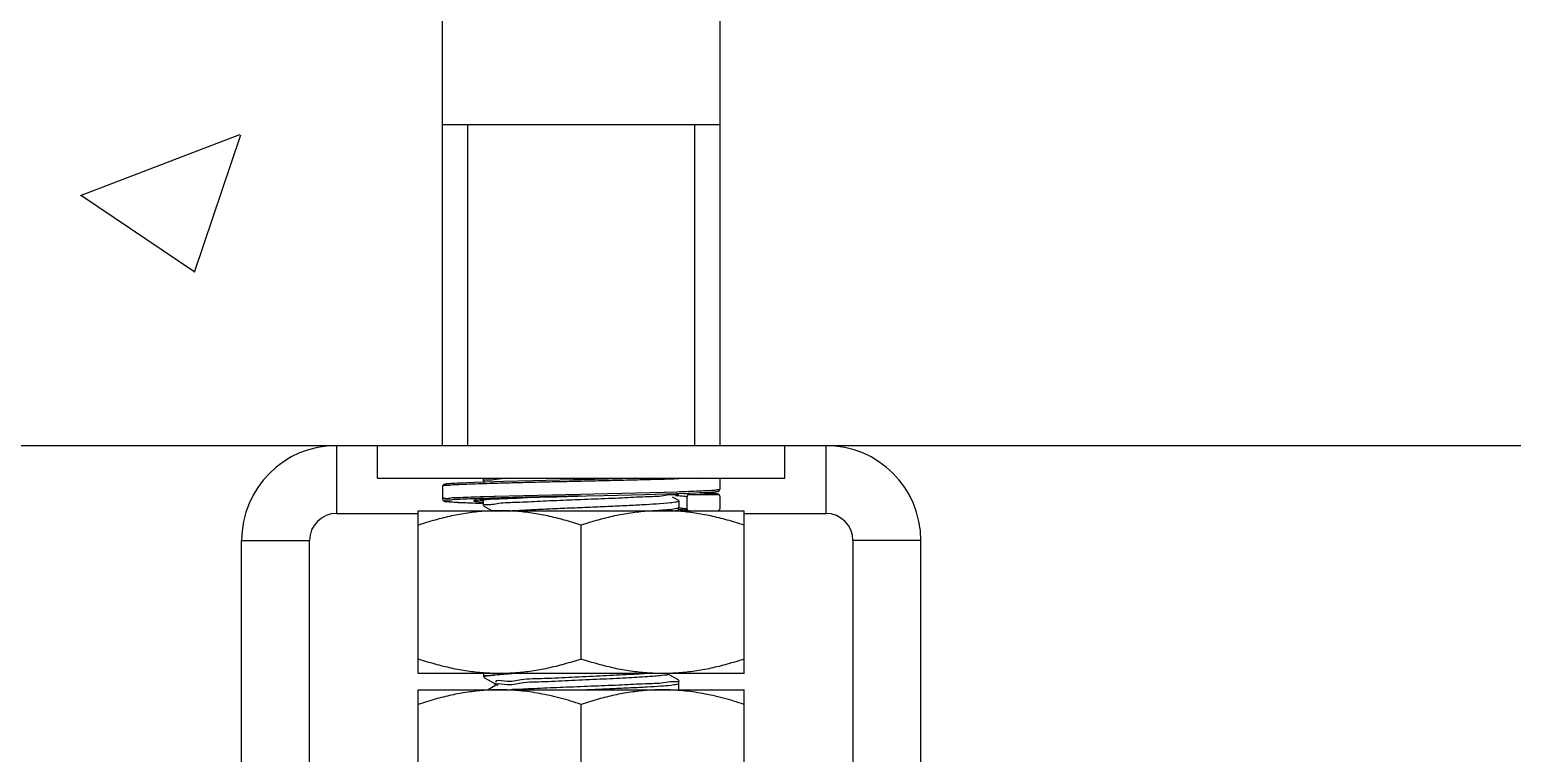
# Model space of a CAD drawing. Header units: millimetres. Extents: x -633009578 to 5705885, y -633235091 to 2571734.
# Drawn here: x 2463248 to 2464062, y 2004823 to 2005220 of the extents above; entities that cross this region are included whole.
import ezdxf

# ---------------------------------------------------------------- set-up
doc = ezdxf.new("R2010")
doc.units = ezdxf.units.MM
doc.header["$LTSCALE"] = 1000
doc.header["$MEASUREMENT"] = 0
doc.layers.get('0').update_dxf_attribs({"color": 9})
doc.layers.add('E-WIRE-系统', color=3, linetype='Continuous')

# ---------------------------------------------------------------- blocks, each defined once
blk = doc.blocks.new('G$CF4FACE3C')
at = {"layer": 'E-WIRE-系统'}
for p, q in [((-1491.876402565045, 7702.169210571563), (-1491.876402565045, 8393.249420800363)), ((-1354.324620997068, 8393.249420800363), (-1354.324620997068, 7702.169210571563)), ((-1354.324620997068, 7861.382532073301), (-1491.876402565045, 7861.382532073301)), ((-1479.571249442175, 7861.382532073301), (-1479.571249442175, 7702.169210571563)), ((-1366.629774124129, 7702.169210571563), (-1366.629774124129, 7861.382532073301)), ((-1544.479701723671, 7702.169210571563), (-1544.479701723671, 7668.447229519836)), ((-1544.479701723671, 7702.169210571563), (-1504.013324470958, 7702.169210571563)), ((-1524.241527641425, 7685.98664801789), (-1524.241527641425, 7702.169210571563)), ((-1524.241527641425, 7702.169210571563), (-1321.959495913936, 7702.169210571563)), ((-1491.876402565045, 7702.169210571563), (-1354.324620997068, 7702.169210571563)), ((-1342.147815426812, 7702.169210571563), (-1301.681438168278, 7702.169210571563)), ((-1321.959495913936, 7685.98664801789), (-1321.959495913936, 7702.169210571563)), ((-1301.681438168278, 7702.169210571563), (-1301.681438168278, 7668.447229519836)), ((-1524.241527641425, 7685.98664801789), (-1321.959495913936, 7685.98664801789)), ((-1485.905075387331, 7683.35751207883), (-1487.166324157733, 7683.277889225516)), ((-1484.428884386085, 7683.439724266296), (-1485.905075387331, 7683.35751207883)), ((-1482.724812208442, 7683.52454137418), (-1484.428884386085, 7683.439724266296)), ((-1479.716599367326, 7683.656619468122), (-1482.724812208442, 7683.52454137418)), ((-1476.139102058019, 7683.794406758971), (-1479.716599367326, 7683.656619468122)), ((-1470.44867014396, 7683.986738786218), (-1476.139102058019, 7683.794406758971)), ((-1471.648199393414, 7684.515891865944), (-1471.648199393414, 7685.98664801789)), ((-1471.533271975582, 7684.382951469277), (-1470.827597305411, 7683.974546802812)), ((-1461.837511544814, 7684.240485517192), (-1470.44867014396, 7683.986738786218)), ((-1466.41696017608, 7685.225511312718), (-1464.004195975838, 7685.614620141103)), ((-1447.121645658743, 7684.619334049406), (-1461.837511544814, 7684.240485517192)), ((-1423.100511776283, 7685.177519947989), (-1424.435176996049, 7685.14717250329)), ((-1389.200210796203, 7685.984603120363), (-1423.100511888741, 7685.177523934515)), ((-1417.440661702072, 7685.340370766236), (-1423.100511861499, 7685.177522449056)), ((-1396.239472207846, 7685.985234886059), (-1417.440661702072, 7685.340370766236)), ((-1403.290855008876, 7685.760230506537), (-1413.566092809429, 7685.452812801697)), ((-1396.203730032546, 7685.98664801789), (-1403.290855008876, 7685.760230506537)), ((-1374.59205547045, 7685.579156059539), (-1377.04417919158, 7685.502059294027)), ((-1363.643336761743, 7685.988505909103), (-1374.59205547045, 7685.579156059539)), ((-1354.324620997068, 7685.98664801789), (-1354.324620997068, 7680.322960247169)), ((-1491.876402565045, 7681.94079831976), (-1491.876402565045, 7675.468191535561)), ((-1471.656097251456, 7676.682340237894), (-1473.182197571965, 7676.635100182029)), ((-1471.607092693681, 7683.156985890004), (-1472.559653428383, 7683.127975322655)), ((-1471.537260041339, 7676.686030752608), (-1471.656097251456, 7676.682340237894)), ((-1471.4962891459, 7683.160371936043), (-1471.607092693681, 7683.156985890004)), ((-1466.241946502822, 7676.847771097906), (-1471.537260041339, 7676.686030752608)), ((-1465.965478945756, 7676.855874235393), (-1466.241946502822, 7676.847771097906)), ((-1465.831693576416, 7676.859777462436), (-1465.965478945756, 7676.855874235393)), ((-1381.991957424209, 7678.88558731426), (-1465.831693576416, 7676.859777462436)), ((-1459.751902200282, 7675.917020932655), (-1455.035383989569, 7676.095486734877)), ((-1455.035383989569, 7676.095486734877), (-1449.682919054292, 7676.280966929276)), ((-1449.682919054292, 7676.280966929276), (-1443.730430844473, 7676.473262982443)), ((-1443.730430844473, 7676.473262982443), (-1434.968194566201, 7676.739912135177)), ((-1423.100511776283, 7677.086237341166), (-1424.789397397079, 7677.047834986937)), ((-1423.100511776283, 7677.086238670629), (-1424.789182854118, 7677.037364991498)), ((-1411.875408419641, 7677.342626210186), (-1391.474314265884, 7677.834107991657)), ((-1391.474314265884, 7677.834107991657), (-1375.818393809954, 7678.274928685627)), ((-1382.166279505473, 7677.350961328601), (-1379.534586760914, 7677.768762846361)), ((-1381.565758899087, 7678.89751729765), (-1381.991957424209, 7678.88558731426)), ((-1375.702040442498, 7679.070555653889), (-1381.565758899087, 7678.89751729765)), ((-1374.683474081568, 7674.809964151937), (-1377.70220833947, 7676.557918670936)), ((-1375.818393809954, 7678.274928685627), (-1369.919891803991, 7678.474520962103)), ((-1370.507183530834, 7670.613552314579), (-1370.507183530834, 7676.681174167083)), ((-1369.919891803991, 7678.474520962103), (-1366.300678637344, 7678.614707354573)), ((-1369.293502622982, 7677.895366752637), (-1355.133751625428, 7677.895366752637)), ((-1366.300678637344, 7678.614707354573), (-1363.31504577701, 7678.746870917268)), ((-1363.080694836332, 7678.65086570417), (-1364.228197518503, 7678.704403214273)), ((-1363.31504577701, 7678.746870917268), (-1361.64773713355, 7678.830604415154)), ((-1361.467663810588, 7678.568768977304), (-1363.080694836332, 7678.65086570417)), ((-1361.64773713355, 7678.830604415154), (-1360.217179432511, 7678.910926163546)), ((-1360.082696268568, 7678.489990048227), (-1361.467663810588, 7678.568768977304)), ((-1360.217179432511, 7678.910926163546), (-1359.004187173676, 7678.987942246953)), ((-1354.324620997068, 7677.086029558093), (-1354.324999378994, 7677.103036418092)), ((-1354.324620997068, 7677.086029558093), (-1354.324620997068, 7670.613422722206)), ((-1504.013324554544, 7669.804085497628), (-1342.187699012225, 7669.804085497628)), ((-1504.013324470958, 7588.891272792476), (-1504.013324470958, 7669.804085538606)), ((-1485.710755615728, 7674.040072626667), (-1484.182827107608, 7673.956435645814)), ((-1484.182827107608, 7673.956435645814), (-1482.419319086941, 7673.870130667579)), ((-1482.419319086941, 7673.870130667579), (-1480.408617446199, 7673.781175243319)), ((-1480.408617446199, 7673.781175243319), (-1476.908490594942, 7673.642856538179)), ((-1476.908490594942, 7673.642856538179), (-1471.648199393414, 7673.460856803576)), ((-1471.75588972657, 7675.851960675092), (-1472.593012157129, 7675.825762537192)), ((-1472.238480210304, 7675.27872644749), (-1471.565641301218, 7675.32699737337)), ((-1471.630564768799, 7675.855893133441), (-1471.75588972657, 7675.851960675092)), ((-1469.558386098593, 7675.455744955572), (-1471.651749768294, 7675.365958762937)), ((-1471.648199393414, 7672.378969960962), (-1471.648199393414, 7675.321074491716)), ((-1471.511681714095, 7675.859625220415), (-1471.630564768799, 7675.855893133441)), ((-1471.565641301218, 7675.32699737337), (-1470.03208538075, 7675.426337043173)), ((-1471.533271975582, 7672.246029564412), (-1467.31494523026, 7669.804085497628)), ((-1470.03208538075, 7675.426337043173), (-1468.236794487108, 7675.529315787717)), ((-1467.729715828784, 7675.540851001046), (-1469.558386098593, 7675.455744955572)), ((-1468.236794487108, 7675.529315787717), (-1466.168279666454, 7675.635838436545)), ((-1466.417056718841, 7673.088815434487), (-1464.007536106743, 7673.477451487444)), ((-1466.168279666454, 7675.635838436545), (-1463.817764291307, 7675.745808860986)), ((-1463.817764291307, 7675.745808860986), (-1459.751902200282, 7675.917020932655)), ((-1424.721699746326, 7675.347941790358), (-1423.345912242308, 7675.40343234723)), ((-1388.770828178851, 7669.804080630536), (-1382.734584817197, 7670.208563531865)), ((-1384.088745482033, 7673.34521070763), (-1380.153269666014, 7673.622771021095)), ((-1380.153269666014, 7673.622771021095), (-1378.862310395809, 7673.784052145318)), ((-1378.248296846403, 7670.613127598772), (-1375.562226833543, 7671.010961418855)), ((-1374.667701667175, 7670.489061158965), (-1375.68776351097, 7671.079420898343)), ((-1374.752318659332, 7671.251492081326), (-1374.685878319899, 7671.247539149597)), ((-1374.685878319899, 7671.247539149597), (-1374.568152486347, 7671.240361790638)), ((-1374.552824168233, 7674.658768247929), (-1374.683474081568, 7674.809964151937)), ((-1374.683474008692, 7671.271059828927), (-1374.552824168233, 7671.422255733632)), ((-1374.654082829598, 7670.473304358427), (-1373.895858004689, 7670.418975486537)), ((-1374.552824168233, 7674.658768247929), (-1374.552824168233, 7671.422255733632)), ((-1374.552824168233, 7669.804085497628), (-1374.552824168233, 7670.356149647734)), ((-1370.656539641554, 7670.087493221159), (-1370.456494120182, 7670.051939154393)), ((-1370.507183530834, 7670.613552314579), (-1370.506792121101, 7670.596104883123)), ((-1370.205561555456, 7669.983126840903), (-1369.988527950365, 7669.858057244448)), ((-1342.187699094182, 7588.891272792476), (-1342.187699094182, 7669.804085538606)), ((-1544.479701723671, 7668.447229519836), (-1504.013324470958, 7668.447229519836)), ((-1423.100511776283, 7596.118113742094), (-1423.100511776283, 7662.577244589454)), ((-1342.147815426812, 7668.447229519836), (-1301.681438168278, 7668.447229519836)), ((-1591.690475196345, 7342.308093280881), (-1591.690475196345, 7654.958437103895)), ((-1591.690475196345, 7654.958437103895), (-1557.968494149158, 7654.958437103895)), ((-1557.968494149158, 7434.888121965691), (-1557.968494149158, 7654.958437103895)), ((-1288.192645749776, 7654.958437103895), (-1288.192645749776, 7342.308093280881)), ((-1254.470664695371, 7654.958437103895), (-1288.192645749776, 7654.958437103895)), ((-1254.470664695371, 7342.308093280881), (-1254.470664695371, 7654.958437103895)), ((-1342.187699094182, 7588.891272792476), (-1504.013324470958, 7588.891272792476)), ((-1471.648199393414, 7588.891272792476), (-1471.648199393414, 7587.420516629354)), ((-1470.872967666481, 7587.977806504699), (-1469.697134619346, 7587.970007606084)), ((-1470.715369217331, 7587.677494603209), (-1467.952726714313, 7588.082058648462)), ((-1466.416822232539, 7588.129823307856), (-1463.999251561007, 7588.519610107993)), ((-1463.999251561007, 7588.519610107993), (-1463.540651254123, 7588.583837410551)), ((-1463.46643879055, 7588.486622726428), (-1457.427346960409, 7588.891285624588)), ((-1381.685015843483, 7588.079619387281), (-1383.020684989402, 7587.924983223551)), ((-1374.667701667175, 7585.530607826193), (-1380.288402367383, 7588.784421475255)), ((-1504.013324470958, 7176.235928070731), (-1504.013324470958, 7580.799991558888)), ((-1504.013324470958, 7580.799991527456), (-1342.187699094182, 7580.799991527456)), ((-1471.648199393414, 7587.272930525127), (-1471.643166904338, 7587.329505046597)), ((-1471.517549597891, 7587.121734620654), (-1466.12590284436, 7583.999422267894)), ((-1465.912621237803, 7582.715960566769), (-1469.222113943426, 7580.799991527456)), ((-1466.042395315832, 7584.184004125535), (-1466.042395315832, 7582.565747878049)), ((-1465.981180042028, 7583.915570375975), (-1464.488505895715, 7583.050719860359)), ((-1465.560992723797, 7582.855258124997), (-1465.550723354798, 7582.773915502825)), ((-1379.783541851444, 7584.68796328071), (-1382.191602666862, 7584.299354072777)), ((-1376.049516848288, 7584.833783010836), (-1376.488651965046, 7584.850369728985)), ((-1375.589411276393, 7583.609871069319), (-1375.495347463991, 7583.616199303768)), ((-1374.667751632165, 7581.219115290907), (-1374.552824168233, 7581.352055676864)), ((-1374.552824168233, 7580.799905516324), (-1374.552824168233, 7585.397696326138)), ((-1342.187699094182, 7176.235928070731), (-1342.187699094182, 7580.799991558888)), ((-1423.100511776283, 7183.462769008591), (-1423.100511776283, 7573.573150620447))]:
    blk.add_line(p, q, dxfattribs=at)
at = {"layer": 'E-WIRE-系统', "color": 4}
for p, q in [((-1671.638131749351, 7826.367399632698), (-1592.593559113564, 7856.709768232307)), ((-1614.976450185757, 7788.234880775446), (-1592.086330705322, 7856.453879073146)), ((-1671.089548710501, 7826.359639978386), (-1614.935054671019, 7788.482955487794)), ((-2746.872398437234, 7702.169210571563), (6767.623087625951, 7702.169210571563))]:
    blk.add_line(p, q, dxfattribs=at)
at = {"layer": 'E-WIRE-系统'}
for points in [[(-1424.435176996049, 7685.14717250329), (-1427.125542946626, 7685.085952289868), (-1447.121645658743, 7684.619334049406)], [(-1413.566092809429, 7685.452812801697), (-1422.540708876215, 7685.193595848163), (-1423.100511736237, 7685.177518032142)], [(-1487.166324157733, 7683.277889225516), (-1487.720625961432, 7683.239034766564), (-1488.22653481341, 7683.200803740998), (-1488.686003160663, 7683.163177144364), (-1489.101037420332, 7683.126125753741), (-1489.47370237927, 7683.089605758083), (-1489.806068101432, 7683.053559176973), (-1490.100387771847, 7683.017892315635), (-1490.359268877655, 7682.982434712467), (-1490.585756995715, 7682.946872921544), (-1490.783917006804, 7682.91054480162), (-1490.958674030378, 7682.872204949963), (-1491.11665698071, 7682.829286053893), (-1491.269783232827, 7682.775118810241), (-1491.439822925488, 7682.690107346862), (-1491.657174563967, 7682.510605965392), (-1491.859617242822, 7682.107993794722), (-1491.876322185155, 7681.940032954211)], [(-1434.968194566201, 7676.739912135177), (-1425.460692441557, 7677.017918567988), (-1424.789159306092, 7677.037365515367)], [(-1423.100511776283, 7677.086238670629), (-1420.459378567524, 7677.1463034068), (-1411.875408419641, 7677.342626210186)], [(-1355.470699036494, 7678.066217440995), (-1355.670756893698, 7678.101321268012), (-1355.896103286883, 7678.13551230391), (-1356.14945833385, 7678.169341831119), (-1356.433407933451, 7678.203163508209), (-1356.750201221555, 7678.237185883103), (-1357.102057051845, 7678.271554205217), (-1357.49124561809, 7678.306377906934), (-1357.920128310332, 7678.341744830483), (-1358.391131063458, 7678.377728815074), (-1358.906797923846, 7678.414395752945), (-1360.082696268568, 7678.489990048227)], [(-1359.004187173676, 7678.987942246953), (-1358.473056346644, 7679.025260700146), (-1357.988486089744, 7679.061853362597), (-1357.547743150033, 7679.097788763349), (-1357.148243955337, 7679.133143859799), (-1356.787483045366, 7679.168008588487), (-1356.463046778925, 7679.202494758181), (-1356.172588963294, 7679.236749606323), (-1355.913748715771, 7679.270982884453), (-1355.683818609919, 7679.305552353151), (-1355.480175995035, 7679.340976432781), (-1355.300209185807, 7679.378027980099), (-1355.138832916506, 7679.418551875628), (-1354.986708614277, 7679.467197835096), (-1354.826368832495, 7679.537089872523), (-1354.627781963442, 7679.670547546237), (-1354.395721912617, 7679.983576964587), (-1354.3248341945, 7680.304719276261)], [(-1354.324806238525, 7677.103042446426), (-1354.398606410716, 7677.431939908187), (-1354.628420487512, 7677.738994052052), (-1354.824716959381, 7677.871039472404), (-1354.983570080716, 7677.940636585816), (-1355.134124142583, 7677.989109067596), (-1355.293456408195, 7678.029426582507), (-1355.470699036494, 7678.066217440995)], [(-1491.876326907193, 7675.46905892517), (-1491.851290095365, 7675.264000727446), (-1491.63763407059, 7674.877158438438), (-1491.422600591322, 7674.708633515402), (-1491.253724779235, 7674.627393368515), (-1491.099327808013, 7674.574473107117), (-1490.938251192681, 7674.531896127388), (-1490.758930758107, 7674.493513941416), (-1490.554848745232, 7674.456945027574), (-1490.320986277191, 7674.42101055861), (-1490.053353070514, 7674.385107885464), (-1489.74887224799, 7674.348945842474), (-1489.4049117635, 7674.312367780134), (-1489.019201717107, 7674.275288235745), (-1488.589601533022, 7674.237651842996), (-1488.113973476924, 7674.199416736956), (-1487.590244996594, 7674.160555694951), (-1487.01639752835, 7674.121051186346), (-1485.710755615728, 7674.040072626667)], [(-1476.062405450968, 7674.82901728095), (-1476.030207822565, 7674.839935226482), (-1475.938310891157, 7674.864959861734), (-1475.794629151933, 7674.896799658192), (-1475.602612326853, 7674.932466268423), (-1475.362651949283, 7674.970699637081), (-1475.073988984106, 7675.010856833425), (-1474.735382729676, 7675.052567710634), (-1474.345418410609, 7675.095602434478), (-1473.902566728881, 7675.139809624874), (-1473.405071429908, 7675.18509924924), (-1472.851020948961, 7675.231417147559), (-1472.238480210304, 7675.27872644749)], [(-1373.895858004689, 7670.418975486537), (-1373.313432404306, 7670.373699959251), (-1372.787135783816, 7670.329559031292), (-1372.313830740051, 7670.286505311611), (-1371.890729064122, 7670.244506260031), (-1371.515349089634, 7670.203548523015), (-1371.185543561587, 7670.163653094671), (-1370.899659941439, 7670.12490628974), (-1370.656539641554, 7670.087493221159)], [(-1370.456494120182, 7670.051939154393), (-1370.301565008936, 7670.019437000505), (-1370.19773797947, 7669.992841936066)]]:
    blk.add_lwpolyline(points, dxfattribs=at)
for centre, radius, start, end in [((-1544.479701723671, 7654.958437103895), 47.21077347007706, 90, 180), ((-1301.681438168278, 7654.958437103895), 47.21077347007706, 0, 90), ((-1544.479701723671, 7654.958437103895), 13.48879242002201, 90, 180), ((-1301.681438168278, 7654.958437103895), 13.48879242002201, 0, 90)]:
    blk.add_arc(centre, radius, start, end, dxfattribs=at)
for points, start_tangent, end_tangent in [([(-1471.648199393414, 7684.515891865944), (-1469.698398118373, 7685.065203681821)], (0, 1.000000000000263), (0.99934913672145, -0.03607357667088926)), ([(-1377.04417919158, 7685.502059294027), (-1384.591520925751, 7685.286550075165), (-1392.911922268802, 7685.070407763938), (-1401.795116448309, 7684.854899488739), (-1411.119013925549, 7684.638774831546), (-1420.651613162132, 7684.423218453769), (-1430.254252367187, 7684.207154490869), (-1439.699543763418, 7683.991500986624), (-1448.83475680626, 7683.775540680042), (-1457.461991964607, 7683.559741121833), (-1465.420712481253, 7683.343927508569), (-1471.4962891459, 7683.160371936043)], (-0.9995303575091257, -0.03064415796902654), (-0.9995331449703347, -0.03055310304564056)), ([(-1469.698398118373, 7685.065203681821), (-1466.41696017608, 7685.225511312718)], (0.9993491366691026, -0.03607357812458317), (0.9908012805267751, 0.1353248776329534)), ([(-1464.004195975838, 7685.614620141103), (-1457.922892345581, 7686.071033252985)], (0.9890794379561619, 0.1473833959856848), (0.9993837079293184, 0.035102768059586)), ([(-1473.182197571965, 7676.635100182029), (-1479.174897714984, 7676.42244880565), (-1484.106093483744, 7676.209862036281), (-1487.884747846285, 7675.997264069156), (-1490.439152852166, 7675.784667599946), (-1491.720970590366, 7675.57210392959), (-1491.725390171399, 7675.47658353881)], (-0.9995258327332535, -0.03079139001572278), (0.04978343923172353, -0.9987600358355072)), ([(-1472.559653428383, 7683.127975322655), (-1478.726808785228, 7682.91230878979), (-1483.820554682752, 7682.696246040054), (-1487.721690009348, 7682.480677971616), (-1490.372578684241, 7682.264547433006), (-1491.70778933214, 7682.049028911744), (-1491.719386399491, 7681.940284800599)], (-0.9995400384722648, -0.03032674546986848), (-0.00327026875230474, -0.9999946526586718)), ([(-1424.789397397079, 7677.047834986937), (-1425.353197019082, 7677.035011270898), (-1433.301750317216, 7676.853419201565), (-1441.468366066925, 7676.66336129175), (-1449.874487701571, 7676.460537146195), (-1458.063758197939, 7676.251259298529), (-1465.734419142595, 7676.038433243637), (-1471.511681714095, 7675.859625220415)], (-0.999741485710944, -0.02273679282186984), (-0.999507391590513, -0.0313842979219158)), ([(-1424.789182927227, 7677.03736684483), (-1425.810767266201, 7677.007777553983), (-1432.778230387019, 7676.804635982146), (-1439.868252003333, 7676.592677377979), (-1447.050206562271, 7676.367573204916), (-1453.812357733957, 7676.139376351028), (-1459.89861642709, 7675.911474934663), (-1465.185234265402, 7675.68360809749), (-1467.729715828784, 7675.540851001046)], (-0.9995811220333364, -0.02894098262510333), (-0.9985507858805007, -0.05381754376679861)), ([(-1423.345912242308, 7675.40343234723), (-1416.317333996994, 7675.683980460162), (-1402.801484728698, 7676.246477682376), (-1391.238903622841, 7676.796065218863), (-1382.166279505473, 7677.350961328601)], (0.9991870839368382, 0.04031341332317685), (0.9890415358467162, 0.1476375303571901)), ([(-1379.534586760914, 7677.768762846361), (-1376.489447003463, 7677.899991168291)], (0.9921834098271649, 0.1247881455252633), (0.9993728480806909, -0.03541059896893623)), ([(-1376.489447003463, 7677.899991168291), (-1374.576954792487, 7678.284875771729)], (0.9993728480970143, -0.03541059850150875), (0.3100877762406349, 0.9507079315043777)), ([(-1376.237063565291, 7677.40942075348), (-1375.709897212684, 7677.374328940059), (-1373.476427425165, 7677.202916389564), (-1371.991405891953, 7677.049171340303), (-1371.09689249075, 7676.912803639541), (-1370.640402389457, 7676.791186864255)], (0.9978910638207736, -0.06491089852082052), (0.9372609899171721, -0.3486285082677615)), ([(-1354.324620997068, 7680.322960247169), (-1354.974324058509, 7680.110383610008), (-1356.911588265095, 7679.897771470132), (-1360.105015866924, 7679.68486713001), (-1364.500205429038, 7679.471623675083), (-1369.851786869811, 7679.263966807048), (-1375.702040442498, 7679.070555653889)], (-0.0006004647944764741, -0.9999998197207077), (-0.9995079938758603, -0.03136511084440666)), ([(-1372.128909687744, 7678.399590814137), (-1370.815188226756, 7678.263754740008), (-1369.898044652771, 7678.127231429913), (-1369.430063746637, 7678.00548780465), (-1369.293502622982, 7677.895366752637)], (0.996150406891731, -0.08766052047204227), (0.0001604706450448697, -0.9999999871251389)), ([(-1369.293502622982, 7677.895366752637), (-1369.66822281247, 7677.836047590361), (-1370.006913319463, 7677.66345974966), (-1370.27489874349, 7677.395539907622), (-1370.4479608892, 7677.055832814425), (-1370.507183530834, 7676.681174167083)], (-0.9999999999989744, 8.312611347631601e-07), (1.270619943680185e-07, -0.9999999999963021)), ([(-1364.289146102965, 7678.69982225378), (-1360.98295265343, 7678.541167629766), (-1357.749708092306, 7678.325500206323), (-1355.790804210585, 7678.110416142386), (-1355.133751625428, 7677.895366752637)], (0.9986699495146979, -0.05155901411236796), (0.001191636828033709, -0.9999992900000415)), ([(-1354.324803851545, 7677.103040625458), (-1354.385936276289, 7677.395065407152), (-1354.560994295171, 7677.657693660702), (-1354.823605459649, 7677.833546977839), (-1355.133751625428, 7677.895366752637)], (-0.02147077424135975, 0.999769476355302), (-0.9999999999627136, 8.603949098211163e-06)), ([(-1463.556917070877, 7669.804085538606), (-1471.497939924011, 7669.50506851275), (-1479.445329786278, 7668.618277354632), (-1487.439026036765, 7667.165441354504), (-1495.576005470706, 7665.158155675628), (-1504.013324470958, 7662.577244589454)], (-1.000000000000013, 0), (-0.9486832980543947, -0.3162277660051951)), ([(-1472.593012157129, 7675.825762537192), (-1478.51520568179, 7675.613111234619), (-1483.388384381775, 7675.400524518569), (-1487.122582449578, 7675.187926540966), (-1489.64693343523, 7674.975330112502), (-1490.913669357775, 7674.762766442727), (-1490.899217595346, 7674.550161724328), (-1489.603845303645, 7674.337596809492), (-1487.051597759128, 7674.124995398801), (-1483.290877806721, 7673.912396855769), (-1478.392296163132, 7673.699781493633), (-1472.448302181205, 7673.487153343274)], (-0.9995134639146367, -0.03119031025049953), (0.9995170070158135, -0.03107656168451799)), ([(-1471.651749768294, 7675.365958762937), (-1472.92305600387, 7675.227897753357), (-1475.206322526326, 7675.000082964892), (-1476.359297461575, 7674.772231754498), (-1476.356643041363, 7674.544433710747), (-1475.198409098666, 7674.316581632011), (-1472.910012782319, 7674.088763168897), (-1471.651785322232, 7673.951673758798)], (-0.997653131028077, -0.06847065174691239), (0.9976092119524366, -0.06910759891588802)), ([(-1474.226936568972, 7675.135684702429), (-1472.155334447278, 7674.89823050925), (-1471.652165461564, 7674.829062725767)], (0.9993139777666258, 0.03703476528651809), (0.9933993564229414, -0.1147070994224309)), ([(-1471.648199393414, 7672.378969960962), (-1469.699313527439, 7672.928151968052)], (0, 0.9999999999994067), (0.999351075841127, -0.03601981697878474)), ([(-1469.699313527439, 7672.928151968052), (-1466.417056718841, 7673.088815434487)], (0.9993510756838347, -0.03601982134124689), (0.990785792851869, 0.1354382246003337)), ([(-1464.007536106743, 7673.477451487444), (-1455.001464404631, 7674.028259883053), (-1443.519027950009, 7674.57468615484), (-1430.412188671995, 7675.121166828903), (-1424.721699746326, 7675.347941790358)], (0.9890811872181916, 0.1473716563357352), (0.9991887300957227, 0.04027259179190238)), ([(-1423.100511776283, 7662.577244589454), (-1431.537491871975, 7665.15806179482), (-1439.676466463367, 7667.165797538008), (-1447.670542725362, 7668.618577543995), (-1455.61719363695, 7669.505165888928), (-1463.556917070877, 7669.804085538606)], (-0.9486832980504503, 0.3162277660170487), (-0.9999999999996046, 9.29274411449741e-07)), ([(-1457.296093396377, 7669.805761799682), (-1455.826217284659, 7669.898080035229), (-1447.68146668491, 7670.328335627564), (-1438.474062253721, 7670.758353399229), (-1428.689547726652, 7671.184522524476), (-1418.649498072919, 7671.611428273027), (-1408.602999262279, 7672.047081914847), (-1399.146005921997, 7672.485477445065), (-1390.896160301752, 7672.916670392035), (-1384.088745482033, 7673.34521070763)], (0.9979389650952075, 0.06417025747450665), (0.9982765986769919, 0.05868417618011038)), ([(-1382.6441047017, 7669.804085538606), (-1390.585127241211, 7669.50506851275), (-1398.532517083222, 7668.618277354632), (-1406.526213331614, 7667.165441354504), (-1414.663192787906, 7665.158155675628), (-1423.100511776283, 7662.577244589454)], (-1.000000000000047, 0), (-0.9486832979554658, -0.3162277663020732)), ([(-1382.734584817197, 7670.208563531865), (-1378.248296846403, 7670.613127598772)], (0.9978880446652073, 0.06495729608182887), (0.9881684371059566, 0.1533725526538158)), ([(-1342.187699094182, 7662.577244589454), (-1350.624683220638, 7665.158062925329), (-1358.763661619741, 7667.165799223236), (-1366.757741646376, 7668.618579239701), (-1374.704396434827, 7669.505167050869), (-1382.6441047017, 7669.804085538606)], (-0.9486832980543984, 0.3162277660050412), (-0.9999999999999151, 5.655833085819105e-07)), ([(-1378.862310395809, 7673.784052145318), (-1375.62316874438, 7674.225306165987)], (0.9885491033539088, 0.1508995369713184), (0.9980294014464383, 0.06274801868148674)), ([(-1374.552824168233, 7670.356149647734), (-1376.489447003463, 7669.808709891513)], (0, -0.9999999999993703), (-0.9993728481386399, 0.0354105973298037)), ([(-1375.62316874438, 7674.225306165987), (-1374.553925831802, 7674.630036591436)], (0.9980294016237912, 0.06274801585743635), (0.07799614481889121, 0.9969536606052631)), ([(-1375.562226833543, 7671.010961418855), (-1375.485654390417, 7671.017691666842), (-1374.636491772253, 7671.222100693849)], (0.9959860844240679, 0.08950820986588381), (0.7215239017343922, 0.6923895285343431)), ([(-1374.568152486347, 7671.240361790638), (-1372.777220492018, 7671.069231751375), (-1371.077680725837, 7670.841370588518)], (0.9980836886796314, -0.06187851316497373), (0.9982892785326196, -0.05846807989215382)), ([(-1374.553925831802, 7674.630036591436), (-1374.552824168233, 7674.658768247929)], (0.0779954257125116, 0.9969537168347616), (0, 0.9999999999682856)), ([(-1371.077680725837, 7670.841370588518), (-1370.507183530834, 7670.613552314579)], (0.9982892779758514, -0.05846808939418793), (0.0005557707874652868, -0.9999998455609824)), ([(-1370.506991238333, 7670.596100519528), (-1370.445873704506, 7670.304445024696), (-1370.270805611042, 7670.041774842306), (-1370.205561555456, 7669.983126840903)], (0.02200818305924844, -0.9997577906110952), (0.778850408320155, -0.6272097268482818)), ([(-1355.133751625428, 7669.804085497628), (-1354.824843943818, 7669.865391751868), (-1354.562279805541, 7670.040471583023), (-1354.386448979378, 7670.303146045771), (-1354.324620997068, 7670.613422722206)], (0.9999999999792206, 6.598284383163724e-06), (-5.453227801187872e-07, 1.00000000000492)), ([(-1463.556917324895, 7588.891272792476), (-1471.497897407738, 7589.190286626574), (-1479.445234295446, 7590.077066889848), (-1487.438865380595, 7591.529882406699), (-1495.575830268441, 7593.53715403995), (-1504.013324470958, 7596.118113742094)], (-1.000000000000055, 0), (-0.9486832981454264, 0.3162277657320536)), ([(-1423.100511776283, 7596.118113742094), (-1431.537690583151, 7593.537241474609), (-1439.676657949574, 7591.52951959963), (-1447.670657170005, 7590.07676392654), (-1455.617242632201, 7589.190188759123), (-1463.556917324895, 7588.891272792476)], (-0.9486832980465313, -0.316227766029014), (-0.9999999999996361, -9.292801243465944e-07)), ([(-1382.644104660721, 7588.891272792476), (-1390.585084727267, 7589.190286626574), (-1398.532421612646, 7590.077066889848), (-1406.526052686619, 7591.529882406699), (-1414.663017574465, 7593.53715403995), (-1423.100511776283, 7596.118113742094)], (-1.000000000000004, 0), (-0.9486832981494432, 0.3162277657201213)), ([(-1342.187699094182, 7596.118113742094), (-1350.624877890106, 7593.537241474609), (-1358.763845259324, 7591.52951959963), (-1366.757844488369, 7590.07676392654), (-1374.704429937061, 7589.190188759123), (-1382.644104660721, 7588.891272792476)], (-0.9486832980543966, -0.316227766005144), (-0.9999999999996191, -9.292801207273274e-07)), ([(-1471.648199393414, 7587.420516629354), (-1470.872967666481, 7587.977806504699)], (0, 1.000000000001276), (0.9956829905428849, 0.09281908394292245)), ([(-1471.643166904338, 7587.329505046597), (-1470.715369217331, 7587.677494603209)], (0.1829186862876532, 0.98312804568088), (0.9963283605107647, 0.08561423971522492)), ([(-1469.697134619346, 7587.970007606084), (-1466.416822232539, 7588.129823307856)], (0.9993464635777224, -0.03614755502983046), (0.9908230944478823, 0.1351650676352655)), ([(-1467.952726714313, 7588.082058648462), (-1463.46643879055, 7588.486622726428)], (0.988168437103875, 0.1533725526672721), (0.9978880446672596, 0.06495729605064501)), ([(-1390.430885941023, 7588.888607076951), (-1400.747032841435, 7588.275808193372), (-1413.753301669145, 7587.642092575436), (-1427.756615391234, 7587.008376896265), (-1441.263273519697, 7586.374661276699), (-1452.832552524051, 7585.740945629892), (-1461.230384562165, 7585.10723001149), (-1465.560992723797, 7584.473514382495)], (-0.997697279590104, -0.0678243193732954), (0.08967241257425174, -0.9959713140567469)), ([(-1383.020684989402, 7587.924983223551), (-1390.125157123199, 7587.291267552297), (-1400.747032841435, 7586.657551935292), (-1413.753301669145, 7586.023836308159), (-1427.756615391234, 7585.390120658674), (-1441.263273519697, 7584.756405031658), (-1452.832552524051, 7584.122689360636), (-1461.230384562165, 7583.488973753992), (-1465.560992723797, 7582.855258124997)], (-0.9944020606059664, -0.1056623956883837), (0.08967241225771681, -0.9959713140848002)), ([(-1463.540651254123, 7588.583837410551), (-1457.922448089113, 7588.975855406374)], (0.991462885948703, 0.1303892088567156), (0.9993830280719546, 0.03512211841026873)), ([(-1380.191433816217, 7588.558698851266), (-1381.685015843483, 7588.079619387281)], (0.4950974015192885, -0.8688374779037854), (-0.9911102941896122, -0.1330427929318871)), ([(-1380.211929036072, 7588.586589765153), (-1380.191433816217, 7588.558698851266)], (0.6662423528943145, -0.7457352929467456), (0.4950979334615371, -0.8688371747992123)), ([(-1463.556918117683, 7580.799991558888), (-1471.492362289922, 7580.50139310339), (-1479.432796828449, 7579.616030306206), (-1487.426001452841, 7578.16414787306), (-1495.576283899602, 7576.153984623146), (-1504.013324470958, 7573.573150620447)], (-1.000000000000074, 0), (-0.9486832981533837, -0.3162277657081454)), ([(-1423.100511776283, 7573.573150620447), (-1433.604813580634, 7576.711303175078), (-1443.695410683518, 7578.959710558527), (-1453.637894012267, 7580.334288211656), (-1463.556918117683, 7580.799991558888)], (-0.9486832981523767, 0.3162277657112575), (-0.9999999999985764, 1.724397345023548e-06)), ([(-1382.191602666862, 7584.299354072777), (-1391.332336674677, 7583.741408905131), (-1402.922939761775, 7583.191426555743), (-1416.402771002846, 7582.630813181167), (-1430.385969810653, 7582.072487465222), (-1443.487711540656, 7581.526324729552), (-1454.983179202303, 7580.97949026071), (-1457.922448089113, 7580.884574150783)], (-0.9890409970427277, -0.1476411398248436), (-0.9993830279603869, -0.0351221215879608)), ([(-1423.100702901604, 7580.799878199468), (-1417.460560756037, 7581.039814198622), (-1407.678362019826, 7581.465982695459), (-1398.425334271276, 7581.898465967271), (-1390.282996980241, 7582.329362555756), (-1383.630535299191, 7582.755892374087)], (0.9990994543676076, 0.04242970990296225), (0.9981732786149405, 0.06041610595696549)), ([(-1382.644105435582, 7580.799991558888), (-1390.579549591988, 7580.50139310339), (-1398.519984135404, 7579.616030306206), (-1406.513188762125, 7578.16414787306), (-1414.663471208187, 7576.153984623146), (-1423.100511776283, 7573.573150620447)], (-1.00000000000001, 0), (-0.9486832981454327, -0.3162277657320389)), ([(-1383.630535299191, 7582.755892374087), (-1378.651094015222, 7583.1837263942)], (0.99817327876365, 0.06041610350142951), (0.9883350252064333, 0.15229536417857)), ([(-1342.187699094182, 7573.573150620447), (-1352.692000895273, 7576.711303175078), (-1362.78259799676, 7578.959710558527), (-1372.725081316894, 7580.334288211656), (-1382.644105435582, 7580.799991558888)], (-0.9486832981491874, 0.3162277657207096), (-0.999999999998536, 1.724397342721433e-06)), ([(-1376.488651965046, 7584.850369728985), (-1379.783541851444, 7584.68796328071)], (-0.9993695461178332, 0.03550366590020083), (-0.9907607029453334, -0.1356216409692431)), ([(-1378.651094015222, 7583.1837263942), (-1375.589411276393, 7583.609871069319)], (0.9883350241098303, 0.1522953712947067), (0.9976617026857729, 0.06834564356235011)), ([(-1376.552931242622, 7580.795653986861), (-1374.575786615722, 7581.190495495801)], (0.9992011650427731, -0.03996287999439407), (0.297146804601941, 0.9548318053538137)), ([(-1374.552824168233, 7585.397696326138), (-1376.049516848288, 7584.833783010836)], (0, -0.9999999999998237), (-0.9994667789065994, 0.03265207285800936)), ([(-1375.495347463991, 7583.616199303768), (-1374.552824168233, 7584.03641802154)], (0.9977487578861411, 0.06706277758219643), (0, 0.9999999999988846))]:
    blk.add_spline(points, degree=3, dxfattribs=dict(at, start_tangent=start_tangent, end_tangent=end_tangent))

msp = doc.modelspace()

# ---------------------------------------------------------------- block references
at = {"xscale": 1.10592, "yscale": 1.10592, "zscale": 1.10592}
msp.add_blockref('G$CF4FACE3C', (2465124.496627273, 1996473.942841334, -46.07999998803452), dxfattribs=at)

doc.saveas('drawing.dxf')
